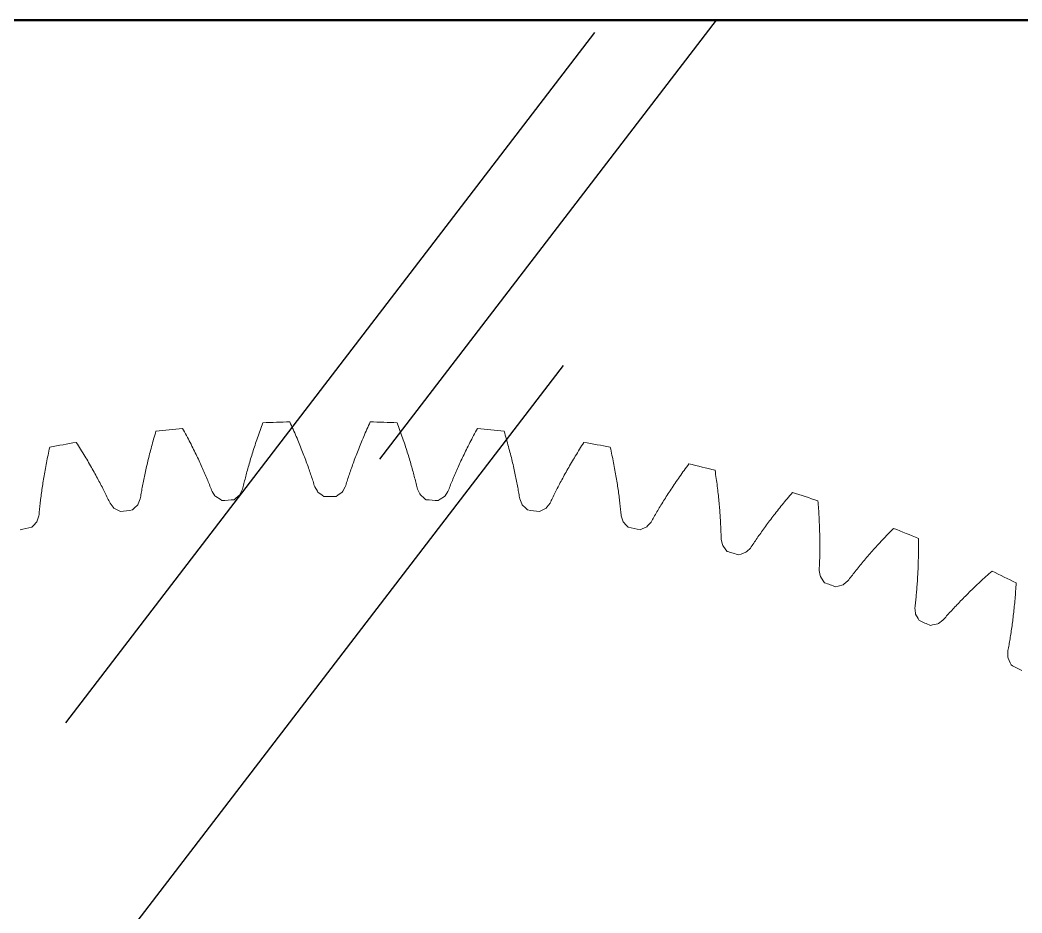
# Model space of a CAD drawing. Header units: millimetres. Extents: x 278858 to 279223, y 218711 to 219074.
# Drawn here: x 278974 to 279003.97, y 219006.13 to 219032.83 of the extents above; entities that cross this region are included whole.
import ezdxf

# ---------------------------------------------------------------- set-up
doc = ezdxf.new("R2010")
doc.units = ezdxf.units.MM
doc.header["$LTSCALE"] = 2
for name, color, linetype, lineweight in [('AM_4', 3, 'Continuous', 25), ('AM_9', 251, 'Continuous', 15), ('Visibile (ANSI)', 7, 'Continuous', 50)]:
    doc.layers.add(name, color=color, linetype=linetype, lineweight=lineweight)

msp = doc.modelspace()

# ---------------------------------------------------------------- linework, layer by layer
at = {"layer": 'AM_4'}
for p, q in [((278994.82, 219032.828), (278984.751, 219019.697)), ((278991.183, 219032.451), (278975.355, 219011.81)), ((278990.243, 219022.499), (278974.415, 219001.857))]:
    msp.add_line(p, q, dxfattribs=at)
at = {"layer": 'AM_9'}
for p, q in [((278981.264, 219020.785), (278981.243, 219020.727)), ((278982.093, 219020.757), (278982.067, 219020.813)), ((278982.118, 219020.701), (278982.093, 219020.757)), ((278984.449, 219020.757), (278984.424, 219020.701)), ((278984.475, 219020.813), (278984.449, 219020.757)), ((278985.3, 219020.727), (278985.278, 219020.785)), ((278978.046, 219020.474), (278978.029, 219020.415)), ((278978.063, 219020.533), (278978.046, 219020.474)), ((278978.892, 219020.562), (278978.862, 219020.617)), ((278978.921, 219020.509), (278978.892, 219020.562)), ((278978.95, 219020.455), (278978.921, 219020.509)), ((278978.978, 219020.402), (278978.95, 219020.455)), ((278981.159, 219020.5), (278981.14, 219020.444)), ((278981.18, 219020.556), (278981.159, 219020.5)), ((278981.2, 219020.613), (278981.18, 219020.556)), ((278981.221, 219020.669), (278981.2, 219020.613)), ((278981.243, 219020.727), (278981.221, 219020.669)), ((278982.143, 219020.645), (278982.118, 219020.701)), ((278982.168, 219020.59), (278982.143, 219020.645)), ((278982.192, 219020.536), (278982.168, 219020.59)), ((278982.215, 219020.482), (278982.192, 219020.536)), ((278982.239, 219020.428), (278982.215, 219020.482)), ((278984.327, 219020.482), (278984.303, 219020.428)), ((278984.35, 219020.536), (278984.327, 219020.482)), ((278984.375, 219020.59), (278984.35, 219020.536)), ((278984.399, 219020.645), (278984.375, 219020.59)), ((278984.424, 219020.701), (278984.399, 219020.645)), ((278985.321, 219020.669), (278985.3, 219020.727)), ((278985.342, 219020.613), (278985.321, 219020.669)), ((278985.362, 219020.556), (278985.342, 219020.613)), ((278985.383, 219020.5), (278985.362, 219020.556)), ((278985.403, 219020.444), (278985.383, 219020.5)), ((278987.592, 219020.455), (278987.564, 219020.402)), ((278987.621, 219020.509), (278987.592, 219020.455)), ((278987.65, 219020.562), (278987.621, 219020.509)), ((278987.68, 219020.617), (278987.65, 219020.562)), ((278988.496, 219020.474), (278988.479, 219020.533)), ((278988.514, 219020.415), (278988.496, 219020.474)), ((278975.712, 219020.146), (278975.679, 219020.198)), ((278977.963, 219020.184), (278977.947, 219020.128)), ((278977.979, 219020.241), (278977.963, 219020.184)), ((278977.995, 219020.299), (278977.979, 219020.241)), ((278978.012, 219020.357), (278977.995, 219020.299)), ((278978.029, 219020.415), (278978.012, 219020.357)), ((278979.006, 219020.349), (278978.978, 219020.402)), ((278979.033, 219020.297), (278979.006, 219020.349)), ((278979.06, 219020.245), (278979.033, 219020.297)), ((278979.087, 219020.193), (278979.06, 219020.245)), ((278979.113, 219020.141), (278979.087, 219020.193)), ((278981.046, 219020.171), (278981.028, 219020.118)), ((278981.064, 219020.225), (278981.046, 219020.171)), ((278981.082, 219020.279), (278981.064, 219020.225)), ((278981.101, 219020.334), (278981.082, 219020.279)), ((278981.12, 219020.389), (278981.101, 219020.334)), ((278981.14, 219020.444), (278981.12, 219020.389)), ((278982.262, 219020.374), (278982.239, 219020.428)), ((278982.284, 219020.321), (278982.262, 219020.374)), ((278982.306, 219020.268), (278982.284, 219020.321)), ((278982.328, 219020.216), (278982.306, 219020.268)), ((278982.35, 219020.164), (278982.328, 219020.216)), ((278982.371, 219020.112), (278982.35, 219020.164)), ((278984.192, 219020.164), (278984.171, 219020.112)), ((278984.214, 219020.216), (278984.192, 219020.164)), ((278984.236, 219020.268), (278984.214, 219020.216)), ((278984.258, 219020.321), (278984.236, 219020.268)), ((278984.281, 219020.374), (278984.258, 219020.321)), ((278984.303, 219020.428), (278984.281, 219020.374)), ((278985.422, 219020.389), (278985.403, 219020.444)), ((278985.441, 219020.334), (278985.422, 219020.389)), ((278985.46, 219020.279), (278985.441, 219020.334)), ((278985.478, 219020.225), (278985.46, 219020.279)), ((278985.497, 219020.171), (278985.478, 219020.225)), ((278985.514, 219020.118), (278985.497, 219020.171)), ((278987.455, 219020.193), (278987.429, 219020.141)), ((278987.482, 219020.245), (278987.455, 219020.193)), ((278987.509, 219020.297), (278987.482, 219020.245)), ((278987.536, 219020.349), (278987.509, 219020.297)), ((278987.564, 219020.402), (278987.536, 219020.349)), ((278988.531, 219020.357), (278988.514, 219020.415)), ((278988.547, 219020.299), (278988.531, 219020.357)), ((278988.563, 219020.241), (278988.547, 219020.299)), ((278988.579, 219020.184), (278988.563, 219020.241)), ((278988.595, 219020.128), (278988.579, 219020.184)), ((278990.863, 219020.198), (278990.83, 219020.146)), ((278974.849, 219019.879), (278974.836, 219019.82)), ((278974.861, 219019.938), (278974.849, 219019.879)), ((278974.874, 219019.998), (278974.861, 219019.938)), ((278974.888, 219020.058), (278974.874, 219019.998)), ((278975.745, 219020.094), (278975.712, 219020.146)), ((278975.778, 219020.043), (278975.745, 219020.094)), ((278975.809, 219019.992), (278975.778, 219020.043)), ((278975.841, 219019.941), (278975.809, 219019.992)), ((278975.872, 219019.89), (278975.841, 219019.941)), ((278975.903, 219019.84), (278975.872, 219019.89)), ((278977.888, 219019.905), (278977.874, 219019.851)), ((278977.902, 219019.96), (278977.888, 219019.905)), ((278977.917, 219020.016), (278977.902, 219019.96)), ((278977.932, 219020.071), (278977.917, 219020.016)), ((278977.947, 219020.128), (278977.932, 219020.071)), ((278979.139, 219020.09), (278979.113, 219020.141)), ((278979.164, 219020.04), (278979.139, 219020.09)), ((278979.189, 219019.989), (278979.164, 219020.04)), ((278979.214, 219019.939), (278979.189, 219019.989)), ((278979.238, 219019.89), (278979.214, 219019.939)), ((278979.262, 219019.84), (278979.238, 219019.89)), ((278980.944, 219019.857), (278980.928, 219019.806)), ((278980.96, 219019.908), (278980.944, 219019.857)), ((278980.976, 219019.96), (278980.96, 219019.908)), ((278980.993, 219020.012), (278980.976, 219019.96)), ((278981.01, 219020.065), (278980.993, 219020.012)), ((278981.028, 219020.118), (278981.01, 219020.065)), ((278982.391, 219020.061), (278982.371, 219020.112)), ((278982.412, 219020.01), (278982.391, 219020.061)), ((278982.432, 219019.96), (278982.412, 219020.01)), ((278982.452, 219019.91), (278982.432, 219019.96)), ((278982.471, 219019.86), (278982.452, 219019.91)), ((278982.49, 219019.811), (278982.471, 219019.86)), ((278984.071, 219019.86), (278984.052, 219019.811)), ((278984.091, 219019.91), (278984.071, 219019.86)), ((278984.11, 219019.96), (278984.091, 219019.91)), ((278984.13, 219020.01), (278984.11, 219019.96)), ((278984.151, 219020.061), (278984.13, 219020.01)), ((278984.171, 219020.112), (278984.151, 219020.061)), ((278985.532, 219020.065), (278985.514, 219020.118)), ((278985.549, 219020.012), (278985.532, 219020.065)), ((278985.566, 219019.96), (278985.549, 219020.012)), ((278985.582, 219019.908), (278985.566, 219019.96)), ((278985.598, 219019.857), (278985.582, 219019.908)), ((278985.614, 219019.806), (278985.598, 219019.857)), ((278987.304, 219019.89), (278987.28, 219019.84)), ((278987.328, 219019.939), (278987.304, 219019.89)), ((278987.353, 219019.989), (278987.328, 219019.939)), ((278987.378, 219020.04), (278987.353, 219019.989)), ((278987.403, 219020.09), (278987.378, 219020.04)), ((278987.429, 219020.141), (278987.403, 219020.09)), ((278988.61, 219020.071), (278988.595, 219020.128)), ((278988.625, 219020.016), (278988.61, 219020.071)), ((278988.64, 219019.96), (278988.625, 219020.016)), ((278988.654, 219019.905), (278988.64, 219019.96)), ((278988.668, 219019.851), (278988.654, 219019.905)), ((278990.67, 219019.89), (278990.64, 219019.84)), ((278990.701, 219019.941), (278990.67, 219019.89)), ((278990.733, 219019.992), (278990.701, 219019.941)), ((278990.765, 219020.043), (278990.733, 219019.992)), ((278990.797, 219020.094), (278990.765, 219020.043)), ((278990.83, 219020.146), (278990.797, 219020.094)), ((278991.668, 219019.998), (278991.654, 219020.058)), ((278991.681, 219019.938), (278991.668, 219019.998)), ((278991.694, 219019.879), (278991.681, 219019.938)), ((278991.706, 219019.82), (278991.694, 219019.879)), ((278974.789, 219019.589), (278974.778, 219019.532)), ((278974.8, 219019.646), (278974.789, 219019.589)), ((278974.812, 219019.703), (278974.8, 219019.646)), ((278974.824, 219019.761), (278974.812, 219019.703)), ((278974.836, 219019.82), (278974.824, 219019.761)), ((278975.933, 219019.79), (278975.903, 219019.84)), ((278975.962, 219019.741), (278975.933, 219019.79)), ((278975.992, 219019.692), (278975.962, 219019.741)), ((278976.021, 219019.643), (278975.992, 219019.692)), ((278976.049, 219019.595), (278976.021, 219019.643)), ((278976.077, 219019.546), (278976.049, 219019.595)), ((278977.809, 219019.585), (278977.796, 219019.533)), ((278977.821, 219019.637), (278977.809, 219019.585)), ((278977.834, 219019.69), (278977.821, 219019.637)), ((278977.847, 219019.743), (278977.834, 219019.69)), ((278977.86, 219019.797), (278977.847, 219019.743)), ((278977.874, 219019.851), (278977.86, 219019.797)), ((278979.286, 219019.791), (278979.262, 219019.84)), ((278979.309, 219019.743), (278979.286, 219019.791)), ((278979.332, 219019.695), (278979.309, 219019.743)), ((278979.354, 219019.647), (278979.332, 219019.695)), ((278979.376, 219019.599), (278979.354, 219019.647)), ((278979.397, 219019.552), (278979.376, 219019.599)), ((278980.854, 219019.558), (278980.84, 219019.51)), ((278980.868, 219019.607), (278980.854, 219019.558)), ((278980.883, 219019.656), (278980.868, 219019.607)), ((278980.897, 219019.706), (278980.883, 219019.656)), ((278980.913, 219019.756), (278980.897, 219019.706)), ((278980.928, 219019.806), (278980.913, 219019.756)), ((278982.508, 219019.762), (278982.49, 219019.811)), ((278982.527, 219019.714), (278982.508, 219019.762)), ((278982.545, 219019.666), (278982.527, 219019.714)), ((278982.562, 219019.618), (278982.545, 219019.666)), ((278982.579, 219019.571), (278982.562, 219019.618)), ((278982.596, 219019.524), (278982.579, 219019.571)), ((278983.963, 219019.571), (278983.946, 219019.524)), ((278983.98, 219019.618), (278983.963, 219019.571)), ((278983.998, 219019.666), (278983.98, 219019.618)), ((278984.015, 219019.714), (278983.998, 219019.666)), ((278984.034, 219019.762), (278984.015, 219019.714)), ((278984.052, 219019.811), (278984.034, 219019.762)), ((278985.63, 219019.756), (278985.614, 219019.806)), ((278985.645, 219019.706), (278985.63, 219019.756)), ((278985.66, 219019.656), (278985.645, 219019.706)), ((278985.674, 219019.607), (278985.66, 219019.656)), ((278985.688, 219019.558), (278985.674, 219019.607)), ((278985.702, 219019.51), (278985.688, 219019.558)), ((278987.166, 219019.599), (278987.145, 219019.552)), ((278987.188, 219019.647), (278987.166, 219019.599)), ((278987.211, 219019.695), (278987.188, 219019.647)), ((278987.233, 219019.743), (278987.211, 219019.695)), ((278987.256, 219019.791), (278987.233, 219019.743)), ((278987.28, 219019.84), (278987.256, 219019.791)), ((278988.682, 219019.797), (278988.668, 219019.851)), ((278988.695, 219019.743), (278988.682, 219019.797)), ((278988.708, 219019.69), (278988.695, 219019.743)), ((278988.721, 219019.637), (278988.708, 219019.69)), ((278988.734, 219019.585), (278988.721, 219019.637)), ((278988.746, 219019.533), (278988.734, 219019.585)), ((278990.493, 219019.595), (278990.465, 219019.546)), ((278990.521, 219019.643), (278990.493, 219019.595)), ((278990.55, 219019.692), (278990.521, 219019.643)), ((278990.58, 219019.741), (278990.55, 219019.692)), ((278990.609, 219019.79), (278990.58, 219019.741)), ((278990.64, 219019.84), (278990.609, 219019.79)), ((278991.718, 219019.761), (278991.706, 219019.82)), ((278991.73, 219019.703), (278991.718, 219019.761)), ((278991.742, 219019.646), (278991.73, 219019.703)), ((278991.753, 219019.589), (278991.742, 219019.646)), ((278991.764, 219019.532), (278991.753, 219019.589)), ((278994.009, 219019.557), (278993.972, 219019.508)), ((278974.727, 219019.256), (278974.718, 219019.202)), ((278974.737, 219019.31), (278974.727, 219019.256)), ((278974.747, 219019.365), (278974.737, 219019.31)), ((278974.757, 219019.42), (278974.747, 219019.365)), ((278974.767, 219019.476), (278974.757, 219019.42)), ((278974.778, 219019.532), (278974.767, 219019.476)), ((278976.105, 219019.499), (278976.077, 219019.546)), ((278976.132, 219019.451), (278976.105, 219019.499)), ((278976.159, 219019.404), (278976.132, 219019.451)), ((278976.185, 219019.357), (278976.159, 219019.404)), ((278976.211, 219019.311), (278976.185, 219019.357)), ((278976.237, 219019.264), (278976.211, 219019.311)), ((278976.262, 219019.219), (278976.237, 219019.264)), ((278977.74, 219019.281), (278977.729, 219019.231)), ((278977.75, 219019.33), (278977.74, 219019.281)), ((278977.761, 219019.38), (278977.75, 219019.33)), ((278977.773, 219019.431), (278977.761, 219019.38)), ((278977.784, 219019.482), (278977.773, 219019.431)), ((278977.796, 219019.533), (278977.784, 219019.482)), ((278979.419, 219019.506), (278979.397, 219019.552)), ((278979.44, 219019.459), (278979.419, 219019.506)), ((278979.46, 219019.413), (278979.44, 219019.459)), ((278979.48, 219019.368), (278979.46, 219019.413)), ((278979.5, 219019.323), (278979.48, 219019.368)), ((278979.52, 219019.278), (278979.5, 219019.323)), ((278979.539, 219019.234), (278979.52, 219019.278)), ((278980.775, 219019.275), (278980.763, 219019.229)), ((278980.787, 219019.321), (278980.775, 219019.275)), ((278980.8, 219019.367), (278980.787, 219019.321)), ((278980.813, 219019.415), (278980.8, 219019.367)), ((278980.826, 219019.462), (278980.813, 219019.415)), ((278980.84, 219019.51), (278980.826, 219019.462)), ((278982.613, 219019.477), (278982.596, 219019.524)), ((278982.629, 219019.431), (278982.613, 219019.477)), ((278982.645, 219019.386), (278982.629, 219019.431)), ((278982.661, 219019.341), (278982.645, 219019.386)), ((278982.676, 219019.296), (278982.661, 219019.341)), ((278982.691, 219019.251), (278982.676, 219019.296)), ((278983.866, 219019.296), (278983.851, 219019.251)), ((278983.881, 219019.341), (278983.866, 219019.296)), ((278983.897, 219019.386), (278983.881, 219019.341)), ((278983.913, 219019.431), (278983.897, 219019.386)), ((278983.929, 219019.477), (278983.913, 219019.431)), ((278983.946, 219019.524), (278983.929, 219019.477)), ((278985.716, 219019.462), (278985.702, 219019.51)), ((278985.729, 219019.415), (278985.716, 219019.462)), ((278985.742, 219019.367), (278985.729, 219019.415)), ((278985.755, 219019.321), (278985.742, 219019.367)), ((278985.767, 219019.275), (278985.755, 219019.321)), ((278985.78, 219019.229), (278985.767, 219019.275)), ((278987.023, 219019.278), (278987.003, 219019.234)), ((278987.042, 219019.323), (278987.023, 219019.278)), ((278987.062, 219019.368), (278987.042, 219019.323)), ((278987.082, 219019.413), (278987.062, 219019.368)), ((278987.103, 219019.459), (278987.082, 219019.413)), ((278987.123, 219019.506), (278987.103, 219019.459)), ((278987.145, 219019.552), (278987.123, 219019.506)), ((278988.758, 219019.482), (278988.746, 219019.533)), ((278988.769, 219019.431), (278988.758, 219019.482)), ((278988.781, 219019.38), (278988.769, 219019.431)), ((278988.792, 219019.33), (278988.781, 219019.38)), ((278988.803, 219019.281), (278988.792, 219019.33)), ((278988.813, 219019.231), (278988.803, 219019.281)), ((278990.305, 219019.264), (278990.28, 219019.219)), ((278990.331, 219019.311), (278990.305, 219019.264)), ((278990.357, 219019.357), (278990.331, 219019.311)), ((278990.383, 219019.404), (278990.357, 219019.357)), ((278990.41, 219019.451), (278990.383, 219019.404)), ((278990.437, 219019.499), (278990.41, 219019.451)), ((278990.465, 219019.546), (278990.437, 219019.499)), ((278991.775, 219019.476), (278991.764, 219019.532)), ((278991.785, 219019.42), (278991.775, 219019.476)), ((278991.796, 219019.365), (278991.785, 219019.42)), ((278991.805, 219019.31), (278991.796, 219019.365)), ((278991.815, 219019.256), (278991.805, 219019.31)), ((278991.824, 219019.202), (278991.815, 219019.256)), ((278993.796, 219019.264), (278993.762, 219019.217)), ((278993.83, 219019.313), (278993.796, 219019.264)), ((278993.865, 219019.361), (278993.83, 219019.313)), ((278993.9, 219019.41), (278993.865, 219019.361)), ((278993.936, 219019.459), (278993.9, 219019.41)), ((278993.972, 219019.508), (278993.936, 219019.459)), ((278994.798, 219019.302), (278994.789, 219019.363)), ((278994.807, 219019.242), (278994.798, 219019.302)), ((278974.683, 219018.99), (278974.675, 219018.939)), ((278974.691, 219019.042), (278974.683, 219018.99)), ((278974.7, 219019.095), (278974.691, 219019.042)), ((278974.709, 219019.148), (278974.7, 219019.095)), ((278974.718, 219019.202), (278974.709, 219019.148)), ((278976.287, 219019.173), (278976.262, 219019.219)), ((278976.312, 219019.128), (278976.287, 219019.173)), ((278976.336, 219019.083), (278976.312, 219019.128)), ((278976.359, 219019.039), (278976.336, 219019.083)), ((278976.383, 219018.995), (278976.359, 219019.039)), ((278976.405, 219018.951), (278976.383, 219018.995)), ((278977.68, 219018.992), (278977.671, 219018.946)), ((278977.69, 219019.039), (278977.68, 219018.992)), ((278977.699, 219019.087), (278977.69, 219019.039)), ((278977.709, 219019.134), (278977.699, 219019.087)), ((278977.719, 219019.183), (278977.709, 219019.134)), ((278977.729, 219019.231), (278977.719, 219019.183)), ((278979.557, 219019.19), (278979.539, 219019.234)), ((278979.576, 219019.146), (278979.557, 219019.19)), ((278979.594, 219019.103), (278979.576, 219019.146)), ((278979.612, 219019.06), (278979.594, 219019.103)), ((278979.629, 219019.017), (278979.612, 219019.06)), ((278979.646, 219018.975), (278979.629, 219019.017)), ((278979.663, 219018.934), (278979.646, 219018.975)), ((278980.695, 219018.964), (278980.685, 219018.921)), ((278980.706, 219019.007), (278980.695, 219018.964)), ((278980.717, 219019.05), (278980.706, 219019.007)), ((278980.728, 219019.094), (278980.717, 219019.05)), ((278980.739, 219019.139), (278980.728, 219019.094)), ((278980.751, 219019.184), (278980.739, 219019.139)), ((278980.763, 219019.229), (278980.751, 219019.184)), ((278982.706, 219019.207), (278982.691, 219019.251)), ((278982.72, 219019.164), (278982.706, 219019.207)), ((278982.735, 219019.121), (278982.72, 219019.164)), ((278982.748, 219019.078), (278982.735, 219019.121)), ((278982.762, 219019.036), (278982.748, 219019.078)), ((278982.775, 219018.994), (278982.762, 219019.036)), ((278982.788, 219018.953), (278982.775, 219018.994)), ((278983.767, 219018.994), (278983.754, 219018.953)), ((278983.78, 219019.036), (278983.767, 219018.994)), ((278983.794, 219019.078), (278983.78, 219019.036)), ((278983.808, 219019.121), (278983.794, 219019.078)), ((278983.822, 219019.164), (278983.808, 219019.121)), ((278983.836, 219019.207), (278983.822, 219019.164)), ((278983.851, 219019.251), (278983.836, 219019.207)), ((278985.791, 219019.184), (278985.78, 219019.229)), ((278985.803, 219019.139), (278985.791, 219019.184)), ((278985.814, 219019.094), (278985.803, 219019.139)), ((278985.825, 219019.05), (278985.814, 219019.094)), ((278985.836, 219019.007), (278985.825, 219019.05)), ((278985.847, 219018.964), (278985.836, 219019.007)), ((278985.857, 219018.921), (278985.847, 219018.964)), ((278986.896, 219018.975), (278986.879, 219018.934)), ((278986.913, 219019.017), (278986.896, 219018.975)), ((278986.93, 219019.06), (278986.913, 219019.017)), ((278986.948, 219019.103), (278986.93, 219019.06)), ((278986.966, 219019.146), (278986.948, 219019.103)), ((278986.985, 219019.19), (278986.966, 219019.146)), ((278987.003, 219019.234), (278986.985, 219019.19)), ((278988.823, 219019.183), (278988.813, 219019.231)), ((278988.833, 219019.134), (278988.823, 219019.183)), ((278988.843, 219019.087), (278988.833, 219019.134)), ((278988.853, 219019.039), (278988.843, 219019.087)), ((278988.862, 219018.992), (278988.853, 219019.039)), ((278988.871, 219018.946), (278988.862, 219018.992)), ((278990.16, 219018.995), (278990.137, 219018.951)), ((278990.183, 219019.039), (278990.16, 219018.995)), ((278990.207, 219019.083), (278990.183, 219019.039)), ((278990.231, 219019.128), (278990.207, 219019.083)), ((278990.255, 219019.173), (278990.231, 219019.128)), ((278990.28, 219019.219), (278990.255, 219019.173)), ((278991.834, 219019.148), (278991.824, 219019.202)), ((278991.842, 219019.095), (278991.834, 219019.148)), ((278991.851, 219019.042), (278991.842, 219019.095)), ((278991.859, 219018.99), (278991.851, 219019.042)), ((278991.867, 219018.939), (278991.859, 219018.99)), ((278993.598, 219018.982), (278993.567, 219018.936)), ((278993.63, 219019.028), (278993.598, 219018.982)), ((278993.662, 219019.075), (278993.63, 219019.028)), ((278993.695, 219019.122), (278993.662, 219019.075)), ((278993.728, 219019.169), (278993.695, 219019.122)), ((278993.762, 219019.217), (278993.728, 219019.169)), ((278994.816, 219019.181), (278994.807, 219019.242)), ((278994.824, 219019.122), (278994.816, 219019.181)), ((278994.832, 219019.063), (278994.824, 219019.122)), ((278994.84, 219019.004), (278994.832, 219019.063)), ((278994.848, 219018.946), (278994.84, 219019.004)), ((278974.638, 219018.687), (278974.632, 219018.638)), ((278974.645, 219018.737), (278974.638, 219018.687)), ((278974.652, 219018.787), (278974.645, 219018.737)), ((278974.659, 219018.837), (278974.652, 219018.787)), ((278974.667, 219018.888), (278974.659, 219018.837)), ((278974.675, 219018.939), (278974.667, 219018.888)), ((278976.428, 219018.908), (278976.405, 219018.951)), ((278976.45, 219018.865), (278976.428, 219018.908)), ((278976.472, 219018.822), (278976.45, 219018.865)), ((278976.493, 219018.78), (278976.472, 219018.822)), ((278976.514, 219018.738), (278976.493, 219018.78)), ((278976.535, 219018.697), (278976.514, 219018.738)), ((278976.555, 219018.656), (278976.535, 219018.697)), ((278977.623, 219018.676), (278977.616, 219018.633)), ((278977.63, 219018.72), (278977.623, 219018.676)), ((278977.638, 219018.764), (278977.63, 219018.72)), ((278977.646, 219018.809), (278977.638, 219018.764)), ((278977.654, 219018.854), (278977.646, 219018.809)), ((278977.663, 219018.9), (278977.654, 219018.854)), ((278977.671, 219018.946), (278977.663, 219018.9)), ((278979.679, 219018.893), (278979.663, 219018.934)), ((278979.695, 219018.852), (278979.679, 219018.893)), ((278979.711, 219018.811), (278979.695, 219018.852)), ((278979.727, 219018.771), (278979.711, 219018.811)), ((278979.744, 219018.732), (278979.727, 219018.771)), ((278979.83, 219018.604), (278979.744, 219018.732)), ((278980.587, 219018.657), (278980.569, 219018.629)), ((278980.653, 219018.796), (278980.587, 219018.657)), ((278980.665, 219018.837), (278980.653, 219018.796)), ((278980.675, 219018.879), (278980.665, 219018.837)), ((278980.685, 219018.921), (278980.675, 219018.879)), ((278982.801, 219018.912), (278982.788, 219018.953)), ((278982.816, 219018.871), (278982.801, 219018.912)), ((278982.892, 219018.738), (278982.816, 219018.871)), ((278982.911, 219018.711), (278982.892, 219018.738)), ((278983.035, 219018.62), (278982.911, 219018.711)), ((278983.631, 219018.711), (278983.507, 219018.62)), ((278983.65, 219018.738), (278983.631, 219018.711)), ((278983.727, 219018.871), (278983.65, 219018.738)), ((278983.742, 219018.912), (278983.727, 219018.871)), ((278983.754, 219018.953), (278983.742, 219018.912)), ((278985.867, 219018.879), (278985.857, 219018.921)), ((278985.877, 219018.837), (278985.867, 219018.879)), ((278985.889, 219018.796), (278985.877, 219018.837)), ((278985.956, 219018.657), (278985.889, 219018.796)), ((278985.973, 219018.629), (278985.956, 219018.657)), ((278986.798, 219018.732), (278986.712, 219018.604)), ((278986.815, 219018.771), (278986.798, 219018.732)), ((278986.831, 219018.811), (278986.815, 219018.771)), ((278986.847, 219018.852), (278986.831, 219018.811)), ((278986.863, 219018.893), (278986.847, 219018.852)), ((278986.879, 219018.934), (278986.863, 219018.893)), ((278988.879, 219018.9), (278988.871, 219018.946)), ((278988.888, 219018.854), (278988.879, 219018.9)), ((278988.896, 219018.809), (278988.888, 219018.854)), ((278988.904, 219018.764), (278988.896, 219018.809)), ((278988.912, 219018.72), (278988.904, 219018.764)), ((278988.919, 219018.676), (278988.912, 219018.72)), ((278988.927, 219018.633), (278988.919, 219018.676)), ((278990.007, 219018.697), (278989.987, 219018.656)), ((278990.028, 219018.738), (278990.007, 219018.697)), ((278990.049, 219018.78), (278990.028, 219018.738)), ((278990.07, 219018.822), (278990.049, 219018.78)), ((278990.092, 219018.865), (278990.07, 219018.822)), ((278990.114, 219018.908), (278990.092, 219018.865)), ((278990.137, 219018.951), (278990.114, 219018.908)), ((278991.875, 219018.888), (278991.867, 219018.939)), ((278991.883, 219018.837), (278991.875, 219018.888)), ((278991.89, 219018.787), (278991.883, 219018.837)), ((278991.897, 219018.737), (278991.89, 219018.787)), ((278991.904, 219018.687), (278991.897, 219018.737)), ((278991.91, 219018.638), (278991.904, 219018.687)), ((278993.388, 219018.666), (278993.359, 219018.622)), ((278993.416, 219018.71), (278993.388, 219018.666)), ((278993.446, 219018.754), (278993.416, 219018.71)), ((278993.475, 219018.799), (278993.446, 219018.754)), ((278993.505, 219018.844), (278993.475, 219018.799)), ((278993.536, 219018.89), (278993.505, 219018.844)), ((278993.567, 219018.936), (278993.536, 219018.89)), ((278994.855, 219018.888), (278994.848, 219018.946)), ((278994.862, 219018.831), (278994.855, 219018.888)), ((278994.869, 219018.774), (278994.862, 219018.831)), ((278994.875, 219018.718), (278994.869, 219018.774)), ((278994.882, 219018.662), (278994.875, 219018.718)), ((278994.888, 219018.606), (278994.882, 219018.662)), ((278997.103, 219018.699), (278997.063, 219018.653)), ((278974.602, 219018.401), (278974.597, 219018.355)), ((278974.608, 219018.448), (278974.602, 219018.401)), ((278974.613, 219018.495), (278974.608, 219018.448)), ((278974.619, 219018.542), (278974.613, 219018.495)), ((278974.625, 219018.59), (278974.619, 219018.542)), ((278974.632, 219018.638), (278974.625, 219018.59)), ((278976.575, 219018.615), (278976.555, 219018.656)), ((278976.595, 219018.575), (278976.575, 219018.615)), ((278976.614, 219018.535), (278976.595, 219018.575)), ((278976.633, 219018.495), (278976.614, 219018.535)), ((278976.652, 219018.456), (278976.633, 219018.495)), ((278976.67, 219018.417), (278976.652, 219018.456)), ((278976.69, 219018.379), (278976.67, 219018.417)), ((278976.784, 219018.257), (278976.69, 219018.379)), ((278977.536, 219018.363), (278977.521, 219018.334)), ((278977.593, 219018.506), (278977.536, 219018.363)), ((278977.602, 219018.548), (278977.593, 219018.506)), ((278977.609, 219018.59), (278977.602, 219018.548)), ((278977.616, 219018.633), (278977.609, 219018.59)), ((278979.851, 219018.579), (278979.83, 219018.604)), ((278979.981, 219018.497), (278979.851, 219018.579)), ((278980.039, 219018.459), (278979.981, 219018.497)), ((278980.452, 219018.53), (278980.4, 219018.484)), ((278980.569, 219018.629), (278980.452, 219018.53)), ((278983.09, 219018.578), (278983.035, 219018.62)), ((278983.507, 219018.62), (278983.452, 219018.578)), ((278986.09, 219018.53), (278985.973, 219018.629)), ((278986.142, 219018.484), (278986.09, 219018.53)), ((278986.561, 219018.497), (278986.504, 219018.459)), ((278986.692, 219018.579), (278986.561, 219018.497)), ((278986.712, 219018.604), (278986.692, 219018.579)), ((278988.934, 219018.59), (278988.927, 219018.633)), ((278988.94, 219018.548), (278988.934, 219018.59)), ((278988.95, 219018.506), (278988.94, 219018.548)), ((278989.006, 219018.363), (278988.95, 219018.506)), ((278989.021, 219018.334), (278989.006, 219018.363)), ((278989.852, 219018.379), (278989.758, 219018.257)), ((278989.872, 219018.417), (278989.852, 219018.379)), ((278989.89, 219018.456), (278989.872, 219018.417)), ((278989.909, 219018.495), (278989.89, 219018.456)), ((278989.928, 219018.535), (278989.909, 219018.495)), ((278989.947, 219018.575), (278989.928, 219018.535)), ((278989.967, 219018.615), (278989.947, 219018.575)), ((278989.987, 219018.656), (278989.967, 219018.615)), ((278991.917, 219018.59), (278991.91, 219018.638)), ((278991.923, 219018.542), (278991.917, 219018.59)), ((278991.929, 219018.495), (278991.923, 219018.542)), ((278991.935, 219018.448), (278991.929, 219018.495)), ((278991.94, 219018.401), (278991.935, 219018.448)), ((278991.945, 219018.355), (278991.94, 219018.401)), ((278993.198, 219018.365), (278993.172, 219018.323)), ((278993.224, 219018.407), (278993.198, 219018.365)), ((278993.25, 219018.449), (278993.224, 219018.407)), ((278993.277, 219018.492), (278993.25, 219018.449)), ((278993.304, 219018.535), (278993.277, 219018.492)), ((278993.331, 219018.578), (278993.304, 219018.535)), ((278993.359, 219018.622), (278993.331, 219018.578)), ((278994.893, 219018.551), (278994.888, 219018.606)), ((278994.899, 219018.497), (278994.893, 219018.551)), ((278994.904, 219018.443), (278994.899, 219018.497)), ((278994.909, 219018.389), (278994.904, 219018.443)), ((278994.914, 219018.336), (278994.909, 219018.389)), ((278996.832, 219018.377), (278996.796, 219018.332)), ((278996.87, 219018.422), (278996.832, 219018.377)), ((278996.907, 219018.468), (278996.87, 219018.422)), ((278996.946, 219018.514), (278996.907, 219018.468)), ((278996.984, 219018.56), (278996.946, 219018.514)), ((278997.023, 219018.606), (278996.984, 219018.56)), ((278997.063, 219018.653), (278997.023, 219018.606)), ((278997.872, 219018.39), (278997.867, 219018.451)), ((278997.877, 219018.329), (278997.872, 219018.39)), ((278974.57, 219018.089), (278974.566, 219018.046)), ((278974.574, 219018.132), (278974.57, 219018.089)), ((278974.578, 219018.176), (278974.574, 219018.132)), ((278974.582, 219018.22), (278974.578, 219018.176)), ((278974.587, 219018.264), (278974.582, 219018.22)), ((278974.592, 219018.31), (278974.587, 219018.264)), ((278974.597, 219018.355), (278974.592, 219018.31)), ((278976.807, 219018.233), (278976.784, 219018.257)), ((278976.943, 219018.161), (278976.807, 219018.233)), ((278977.003, 219018.127), (278976.943, 219018.161)), ((278977.41, 219018.227), (278977.362, 219018.177)), ((278977.521, 219018.334), (278977.41, 219018.227)), ((278989.132, 219018.227), (278989.021, 219018.334)), ((278989.18, 219018.177), (278989.132, 219018.227)), ((278989.599, 219018.161), (278989.539, 219018.127)), ((278989.735, 219018.233), (278989.599, 219018.161)), ((278989.758, 219018.257), (278989.735, 219018.233)), ((278991.95, 219018.31), (278991.945, 219018.355)), ((278991.955, 219018.264), (278991.95, 219018.31)), ((278991.96, 219018.22), (278991.955, 219018.264)), ((278991.964, 219018.176), (278991.96, 219018.22)), ((278991.968, 219018.132), (278991.964, 219018.176)), ((278991.972, 219018.089), (278991.968, 219018.132)), ((278991.976, 219018.046), (278991.972, 219018.089)), ((278993.028, 219018.081), (278993.005, 219018.041)), ((278993.051, 219018.12), (278993.028, 219018.081)), ((278993.074, 219018.16), (278993.051, 219018.12)), ((278993.098, 219018.2), (278993.074, 219018.16)), ((278993.122, 219018.241), (278993.098, 219018.2)), ((278993.147, 219018.282), (278993.122, 219018.241)), ((278993.172, 219018.323), (278993.147, 219018.282)), ((278994.919, 219018.284), (278994.914, 219018.336)), ((278994.923, 219018.232), (278994.919, 219018.284)), ((278994.928, 219018.18), (278994.923, 219018.232)), ((278994.932, 219018.129), (278994.928, 219018.18)), ((278994.935, 219018.078), (278994.932, 219018.129)), ((278994.939, 219018.028), (278994.935, 219018.078)), ((278996.584, 219018.066), (278996.551, 219018.023)), ((278996.618, 219018.11), (278996.584, 219018.066)), ((278996.653, 219018.154), (278996.618, 219018.11)), ((278996.688, 219018.198), (278996.653, 219018.154)), ((278996.723, 219018.242), (278996.688, 219018.198)), ((278996.759, 219018.287), (278996.723, 219018.242)), ((278996.796, 219018.332), (278996.759, 219018.287)), ((278997.881, 219018.268), (278997.877, 219018.329)), ((278997.886, 219018.208), (278997.881, 219018.268)), ((278997.89, 219018.149), (278997.886, 219018.208)), ((278997.893, 219018.089), (278997.89, 219018.149)), ((278997.897, 219018.031), (278997.893, 219018.089)), ((278974.5, 219017.827), (278974.397, 219017.712)), ((278974.513, 219017.857), (278974.5, 219017.827)), ((278974.56, 219018.003), (278974.513, 219017.857)), ((278974.566, 219018.046), (278974.56, 219018.003)), ((278991.983, 219018.003), (278991.976, 219018.046)), ((278992.029, 219017.857), (278991.983, 219018.003)), ((278992.042, 219017.827), (278992.029, 219017.857)), ((278992.145, 219017.712), (278992.042, 219017.827)), ((278992.874, 219017.814), (278992.771, 219017.699)), ((278992.897, 219017.85), (278992.874, 219017.814)), ((278992.918, 219017.888), (278992.897, 219017.85)), ((278992.939, 219017.926), (278992.918, 219017.888)), ((278992.96, 219017.964), (278992.939, 219017.926)), ((278992.982, 219018.002), (278992.96, 219017.964)), ((278993.005, 219018.041), (278992.982, 219018.002)), ((278994.942, 219017.978), (278994.939, 219018.028)), ((278994.945, 219017.929), (278994.942, 219017.978)), ((278994.948, 219017.88), (278994.945, 219017.929)), ((278994.951, 219017.832), (278994.948, 219017.88)), ((278994.954, 219017.784), (278994.951, 219017.832)), ((278994.956, 219017.737), (278994.954, 219017.784)), ((278996.359, 219017.77), (278996.328, 219017.728)), ((278996.39, 219017.811), (278996.359, 219017.77)), ((278996.421, 219017.853), (278996.39, 219017.811)), ((278996.453, 219017.895), (278996.421, 219017.853)), ((278996.485, 219017.938), (278996.453, 219017.895)), ((278996.518, 219017.98), (278996.485, 219017.938)), ((278996.551, 219018.023), (278996.518, 219017.98)), ((278997.9, 219017.973), (278997.897, 219018.031)), ((278997.903, 219017.915), (278997.9, 219017.973)), ((278997.906, 219017.858), (278997.903, 219017.915)), ((278997.908, 219017.801), (278997.906, 219017.858)), ((278997.911, 219017.745), (278997.908, 219017.801)), ((278974.397, 219017.712), (278974.352, 219017.66)), ((278992.19, 219017.66), (278992.145, 219017.712)), ((278992.607, 219017.614), (278992.544, 219017.584)), ((278992.747, 219017.677), (278992.607, 219017.614)), ((278992.771, 219017.699), (278992.747, 219017.677)), ((278994.958, 219017.69), (278994.956, 219017.737)), ((278994.96, 219017.644), (278994.958, 219017.69)), ((278994.962, 219017.598), (278994.96, 219017.644)), ((278994.964, 219017.553), (278994.962, 219017.598)), ((278994.965, 219017.508), (278994.964, 219017.553)), ((278994.967, 219017.464), (278994.965, 219017.508)), ((278994.968, 219017.42), (278994.967, 219017.464)), ((278996.154, 219017.487), (278996.127, 219017.448)), ((278996.182, 219017.527), (278996.154, 219017.487)), ((278996.211, 219017.566), (278996.182, 219017.527)), ((278996.239, 219017.606), (278996.211, 219017.566)), ((278996.268, 219017.647), (278996.239, 219017.606)), ((278996.298, 219017.687), (278996.268, 219017.647)), ((278996.328, 219017.728), (278996.298, 219017.687)), ((278997.913, 219017.689), (278997.911, 219017.745)), ((278997.915, 219017.634), (278997.913, 219017.689)), ((278997.917, 219017.579), (278997.915, 219017.634)), ((278997.918, 219017.525), (278997.917, 219017.579)), ((278997.92, 219017.471), (278997.918, 219017.525)), ((278997.921, 219017.418), (278997.92, 219017.471)), ((279000.001, 219017.497), (278999.96, 219017.453)), ((279000.044, 219017.54), (279000.001, 219017.497)), ((279000.086, 219017.584), (279000.044, 219017.54)), ((279000.13, 219017.628), (279000.086, 219017.584)), ((278994.969, 219017.376), (278994.968, 219017.42)), ((278994.97, 219017.334), (278994.969, 219017.376)), ((278994.973, 219017.291), (278994.97, 219017.334)), ((278995.009, 219017.141), (278994.973, 219017.291)), ((278995.946, 219017.183), (278995.922, 219017.146)), ((278995.97, 219017.22), (278995.946, 219017.183)), ((278995.995, 219017.257), (278995.97, 219017.22)), ((278996.021, 219017.295), (278995.995, 219017.257)), ((278996.047, 219017.333), (278996.021, 219017.295)), ((278996.073, 219017.371), (278996.047, 219017.333)), ((278996.1, 219017.409), (278996.073, 219017.371)), ((278996.127, 219017.448), (278996.1, 219017.409)), ((278997.922, 219017.365), (278997.921, 219017.418)), ((278997.923, 219017.313), (278997.922, 219017.365)), ((278997.923, 219017.261), (278997.923, 219017.313)), ((278997.924, 219017.21), (278997.923, 219017.261)), ((278997.924, 219017.159), (278997.924, 219017.21)), ((278997.924, 219017.109), (278997.924, 219017.159)), ((278999.719, 219017.198), (278999.681, 219017.156)), ((278999.758, 219017.24), (278999.719, 219017.198)), ((278999.797, 219017.282), (278999.758, 219017.24)), ((278999.837, 219017.325), (278999.797, 219017.282)), ((278999.877, 219017.367), (278999.837, 219017.325)), ((278999.918, 219017.41), (278999.877, 219017.367)), ((278999.96, 219017.453), (278999.918, 219017.41)), ((279000.875, 219017.265), (279000.875, 219017.327)), ((279000.876, 219017.204), (279000.875, 219017.265)), ((279000.876, 219017.143), (279000.876, 219017.204)), ((278995.02, 219017.11), (278995.009, 219017.141)), ((278995.115, 219016.989), (278995.02, 219017.11)), ((278995.156, 219016.933), (278995.115, 219016.989)), ((278995.569, 219016.859), (278995.504, 219016.833)), ((278995.713, 219016.911), (278995.569, 219016.859)), ((278995.739, 219016.932), (278995.713, 219016.911)), ((278995.849, 219017.039), (278995.739, 219016.932)), ((278995.874, 219017.074), (278995.849, 219017.039)), ((278995.898, 219017.11), (278995.874, 219017.074)), ((278995.922, 219017.146), (278995.898, 219017.11)), ((278997.921, 219016.817), (278997.922, 219016.865)), ((278997.922, 219016.865), (278997.923, 219016.913)), ((278997.923, 219016.961), (278997.924, 219017.01)), ((278997.923, 219016.913), (278997.923, 219016.961)), ((278997.924, 219017.059), (278997.924, 219017.109)), ((278997.924, 219017.01), (278997.924, 219017.059)), ((278999.425, 219016.871), (278999.39, 219016.831)), ((278999.46, 219016.911), (278999.425, 219016.871)), ((278999.496, 219016.951), (278999.46, 219016.911)), ((278999.532, 219016.992), (278999.496, 219016.951)), ((278999.568, 219017.032), (278999.532, 219016.992)), ((278999.605, 219017.073), (278999.568, 219017.032)), ((278999.643, 219017.115), (278999.605, 219017.073)), ((278999.681, 219017.156), (278999.643, 219017.115)), ((279000.874, 219016.847), (279000.875, 219016.905)), ((279000.875, 219016.964), (279000.876, 219017.023)), ((279000.875, 219016.905), (279000.875, 219016.964)), ((279000.876, 219017.083), (279000.876, 219017.143)), ((279000.876, 219017.023), (279000.876, 219017.083)), ((278997.912, 219016.544), (278997.914, 219016.588)), ((278997.914, 219016.588), (278997.916, 219016.633)), ((278997.916, 219016.633), (278997.917, 219016.678)), ((278997.917, 219016.678), (278997.919, 219016.724)), ((278997.919, 219016.724), (278997.92, 219016.771)), ((278997.92, 219016.771), (278997.921, 219016.817)), ((278999.16, 219016.56), (278999.129, 219016.522)), ((278999.192, 219016.598), (278999.16, 219016.56)), ((278999.224, 219016.636), (278999.192, 219016.598)), ((278999.256, 219016.674), (278999.224, 219016.636)), ((278999.289, 219016.713), (278999.256, 219016.674)), ((278999.322, 219016.752), (278999.289, 219016.713)), ((278999.356, 219016.791), (278999.322, 219016.752)), ((278999.39, 219016.831), (278999.356, 219016.791)), ((279000.865, 219016.508), (279000.867, 219016.564)), ((279000.867, 219016.564), (279000.869, 219016.619)), ((279000.869, 219016.619), (279000.87, 219016.675)), ((279000.87, 219016.675), (279000.872, 219016.732)), ((279000.872, 219016.732), (279000.873, 219016.789)), ((279000.873, 219016.789), (279000.874, 219016.847)), ((278997.906, 219016.414), (278997.908, 219016.457)), ((278997.907, 219016.371), (278997.906, 219016.414)), ((278997.932, 219016.219), (278997.907, 219016.371)), ((278997.908, 219016.457), (278997.91, 219016.5)), ((278997.91, 219016.5), (278997.912, 219016.544)), ((278998.924, 219016.266), (278998.897, 219016.231)), ((278998.952, 219016.302), (278998.924, 219016.266)), ((278998.981, 219016.338), (278998.952, 219016.302)), ((278999.009, 219016.374), (278998.981, 219016.338)), ((278999.039, 219016.411), (278999.009, 219016.374)), ((278999.068, 219016.447), (278999.039, 219016.411)), ((278999.099, 219016.485), (278999.068, 219016.447)), ((278999.129, 219016.522), (278999.099, 219016.485)), ((279000.853, 219016.24), (279000.856, 219016.292)), ((279000.856, 219016.292), (279000.859, 219016.346)), ((279000.859, 219016.346), (279000.861, 219016.399)), ((279000.861, 219016.399), (279000.863, 219016.454)), ((279000.863, 219016.454), (279000.865, 219016.508)), ((279002.982, 219016.266), (279002.937, 219016.226)), ((279003.028, 219016.307), (279002.982, 219016.266)), ((279003.074, 219016.347), (279003.028, 219016.307)), ((278997.941, 219016.187), (278997.932, 219016.219)), ((278998.027, 219016.06), (278997.941, 219016.187)), ((278998.064, 219016.002), (278998.027, 219016.06)), ((278998.645, 219015.96), (278998.618, 219015.941)), ((278998.763, 219016.059), (278998.645, 219015.96)), ((278998.791, 219016.092), (278998.763, 219016.059)), ((278998.816, 219016.126), (278998.791, 219016.092)), ((278998.843, 219016.161), (278998.816, 219016.126)), ((278998.869, 219016.196), (278998.843, 219016.161)), ((278998.897, 219016.231), (278998.869, 219016.196)), ((279000.834, 219015.934), (279000.838, 219015.984)), ((279000.838, 219015.984), (279000.841, 219016.034)), ((279000.841, 219016.034), (279000.844, 219016.085)), ((279000.844, 219016.085), (279000.847, 219016.136)), ((279000.847, 219016.136), (279000.85, 219016.188)), ((279000.85, 219016.188), (279000.853, 219016.24)), ((279002.676, 219015.987), (279002.634, 219015.947)), ((279002.718, 219016.026), (279002.676, 219015.987)), ((279002.761, 219016.065), (279002.718, 219016.026)), ((279002.804, 219016.105), (279002.761, 219016.065)), ((279002.848, 219016.145), (279002.804, 219016.105)), ((279002.892, 219016.185), (279002.848, 219016.145)), ((279002.937, 219016.226), (279002.892, 219016.185)), ((279003.793, 219015.934), (279003.796, 219015.995)), ((278998.471, 219015.899), (278998.405, 219015.878)), ((278998.618, 219015.941), (278998.471, 219015.899)), ((279000.81, 219015.647), (279000.814, 219015.693)), ((279000.814, 219015.693), (279000.818, 219015.74)), ((279000.818, 219015.74), (279000.822, 219015.788)), ((279000.822, 219015.788), (279000.826, 219015.836)), ((279000.826, 219015.836), (279000.83, 219015.885)), ((279000.83, 219015.885), (279000.834, 219015.934)), ((279002.356, 219015.679), (279002.318, 219015.641)), ((279002.394, 219015.717), (279002.356, 219015.679)), ((279002.433, 219015.755), (279002.394, 219015.717)), ((279002.472, 219015.793), (279002.433, 219015.755)), ((279002.512, 219015.831), (279002.472, 219015.793)), ((279002.552, 219015.87), (279002.512, 219015.831)), ((279002.593, 219015.908), (279002.552, 219015.87)), ((279002.634, 219015.947), (279002.593, 219015.908)), ((279003.772, 219015.633), (279003.776, 219015.692)), ((279003.776, 219015.692), (279003.781, 219015.752)), ((279003.781, 219015.752), (279003.785, 219015.812)), ((279003.785, 219015.812), (279003.789, 219015.873)), ((279003.789, 219015.873), (279003.793, 219015.934)), ((279000.777, 219015.334), (279000.782, 219015.377)), ((279000.782, 219015.377), (279000.787, 219015.421)), ((279000.787, 219015.421), (279000.791, 219015.465)), ((279000.791, 219015.465), (279000.796, 219015.51)), ((279000.796, 219015.51), (279000.801, 219015.555)), ((279000.801, 219015.555), (279000.805, 219015.6)), ((279000.805, 219015.6), (279000.81, 219015.647)), ((279002.067, 219015.385), (279002.033, 219015.35)), ((279002.101, 219015.421), (279002.067, 219015.385)), ((279002.136, 219015.457), (279002.101, 219015.421)), ((279002.172, 219015.494), (279002.136, 219015.457)), ((279002.208, 219015.53), (279002.172, 219015.494)), ((279002.244, 219015.567), (279002.208, 219015.53)), ((279002.281, 219015.604), (279002.244, 219015.567)), ((279002.318, 219015.641), (279002.281, 219015.604)), ((279003.747, 219015.346), (279003.752, 219015.402)), ((279003.752, 219015.402), (279003.757, 219015.459)), ((279003.757, 219015.459), (279003.762, 219015.517)), ((279003.762, 219015.517), (279003.767, 219015.575)), ((279003.767, 219015.575), (279003.772, 219015.633)), ((279000.769, 219015.249), (279000.772, 219015.292)), ((279000.784, 219015.096), (279000.769, 219015.249)), ((279000.772, 219015.292), (279000.777, 219015.334)), ((279000.79, 219015.063), (279000.784, 219015.096)), ((279000.867, 219014.93), (279000.79, 219015.063)), ((279001.777, 219015.073), (279001.747, 219015.04)), ((279001.807, 219015.107), (279001.777, 219015.073)), ((279001.838, 219015.141), (279001.807, 219015.107)), ((279001.869, 219015.175), (279001.838, 219015.141)), ((279001.901, 219015.209), (279001.869, 219015.175)), ((279001.933, 219015.244), (279001.901, 219015.209)), ((279001.966, 219015.279), (279001.933, 219015.244)), ((279001.999, 219015.314), (279001.966, 219015.279)), ((279002.033, 219015.35), (279001.999, 219015.314)), ((279003.712, 219015.018), (279003.718, 219015.071)), ((279003.718, 219015.071), (279003.724, 219015.125)), ((279003.724, 219015.125), (279003.73, 219015.179)), ((279003.73, 219015.179), (279003.736, 219015.234)), ((279003.736, 219015.234), (279003.741, 219015.29)), ((279003.741, 219015.29), (279003.747, 219015.346)), ((279000.9, 219014.869), (279000.867, 219014.93)), ((279001.449, 219014.77), (279001.298, 219014.738)), ((279001.477, 219014.787), (279001.449, 219014.77)), ((279001.601, 219014.878), (279001.477, 219014.787)), ((279001.631, 219014.909), (279001.601, 219014.878)), ((279001.659, 219014.941), (279001.631, 219014.909)), ((279001.688, 219014.974), (279001.659, 219014.941)), ((279001.717, 219015.007), (279001.688, 219014.974)), ((279001.747, 219015.04), (279001.717, 219015.007)), ((279003.679, 219014.758), (279003.686, 219014.809)), ((279003.686, 219014.809), (279003.693, 219014.861)), ((279003.693, 219014.861), (279003.699, 219014.912)), ((279003.699, 219014.912), (279003.706, 219014.965)), ((279003.706, 219014.965), (279003.712, 219015.018)), ((279001.298, 219014.738), (279001.231, 219014.722)), ((279003.63, 219014.417), (279003.637, 219014.464)), ((279003.637, 219014.464), (279003.644, 219014.512)), ((279003.644, 219014.512), (279003.651, 219014.56)), ((279003.651, 219014.56), (279003.659, 219014.609)), ((279003.659, 219014.609), (279003.666, 219014.658)), ((279003.666, 219014.658), (279003.673, 219014.708)), ((279003.673, 219014.708), (279003.679, 219014.758)), ((279003.583, 219014.144), (279003.591, 219014.188)), ((279003.591, 219014.188), (279003.599, 219014.233)), ((279003.599, 219014.233), (279003.607, 219014.278)), ((279003.607, 219014.278), (279003.614, 219014.324)), ((279003.614, 219014.324), (279003.622, 219014.37)), ((279003.622, 219014.37), (279003.63, 219014.417)), ((279003.546, 219013.93), (279003.551, 219013.972)), ((279003.55, 219013.776), (279003.546, 219013.93)), ((279003.551, 219013.972), (279003.56, 219014.015)), ((279003.56, 219014.015), (279003.568, 219014.057)), ((279003.568, 219014.057), (279003.576, 219014.1)), ((279003.576, 219014.1), (279003.583, 219014.144)), ((279003.554, 219013.743), (279003.55, 219013.776)), ((279003.622, 219013.605), (279003.554, 219013.743)), ((279003.65, 219013.542), (279003.622, 219013.605))]:
    msp.add_line(p, q, dxfattribs=at)
for radius, start, end in [(46, 91.4996, 92.5004), (46, 87.4996, 88.5004), (46, 95.4996, 96.5004), (46, 83.4996, 84.5004), (46, 99.4996, 100.5004), (46, 79.4996, 80.5004), (46, 75.4996, 76.5004), (46, 71.4996, 72.5004), (43.75, 93.7628, 94.2372), (43.75, 89.7628, 90.2372), (43.75, 85.7628, 86.2372), (43.75, 97.7628, 98.2372), (43.75, 81.7628, 82.2372), (43.75, 101.7628, 102.2372), (43.75, 77.7628, 78.2372), (46, 67.4996, 68.5004), (43.75, 73.7628, 74.2372), (46, 63.4996, 64.5004), (43.75, 69.7628, 70.2372), (43.75, 65.7628, 66.2372), (43.75, 61.7628, 62.2372)]:
    msp.add_arc((278983.271, 218974.828), radius, start, end, dxfattribs=at)
at = {"layer": 'Visibile (ANSI)'}
msp.add_line((278884.271, 219032.828), (279049.271, 219032.828), dxfattribs=at)

doc.saveas('drawing.dxf')
